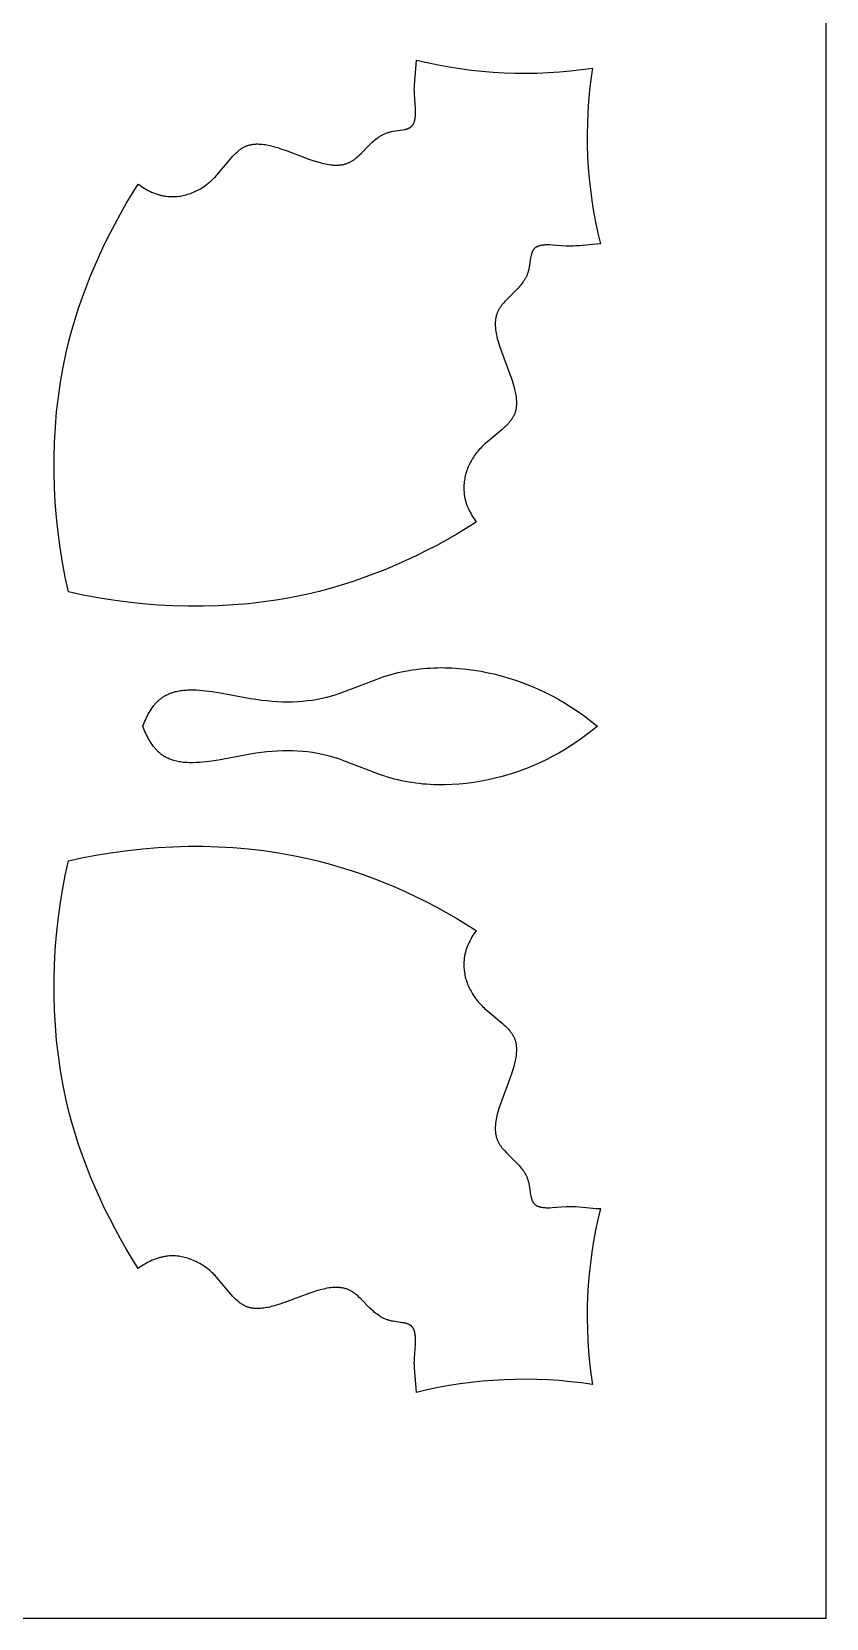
# Model space of a CAD drawing. Extents: x 198 to 1143, y 157 to 1987.
# Drawn here: x 1037 to 1142.6, y 156.9 to 367.7 of the extents above; entities that cross this region are included whole.
import ezdxf

# ---------------------------------------------------------------- set-up
doc = ezdxf.new("R2010")
doc.units = 0
doc.layers.get('0').update_dxf_attribs({"linetype": 'CONTINUOUS'})

msp = doc.modelspace()

# ---------------------------------------------------------------- linework, layer by layer
for points in [[(197.57, 156.9), (1142.56, 156.9), (1142.56, 1987.4), (197.57, 1987.4)], [(1051.78, 275.41), (1051.96, 275.87), (1052.06, 276.1), (1052.16, 276.33), (1052.27, 276.56), (1052.38, 276.78), (1052.5, 277.01), (1052.62, 277.22), (1052.75, 277.44), (1052.88, 277.65), (1053.02, 277.85), (1053.16, 278.05), (1053.24, 278.15), (1053.31, 278.24), (1053.39, 278.33), (1053.46, 278.42), (1053.54, 278.51), (1053.62, 278.6), (1053.7, 278.68), (1053.79, 278.76), (1053.85, 278.83), (1053.92, 278.89), (1053.99, 278.94), (1054.06, 279), (1054.12, 279.06), (1054.19, 279.11), (1054.26, 279.16), (1054.34, 279.22), (1054.41, 279.27), (1054.48, 279.31), (1054.55, 279.36), (1054.63, 279.41), (1054.7, 279.45), (1054.78, 279.49), (1054.93, 279.58), (1055.09, 279.65), (1055.25, 279.72), (1055.41, 279.79), (1055.57, 279.85), (1055.74, 279.91), (1055.91, 279.96), (1056.08, 280.01), (1056.26, 280.05), (1056.43, 280.09), (1056.61, 280.12), (1056.79, 280.15), (1056.97, 280.18), (1057.16, 280.2), (1057.34, 280.22), (1057.53, 280.23), (1057.72, 280.24), (1057.92, 280.25), (1058.11, 280.26), (1058.5, 280.25), (1058.9, 280.24), (1059.3, 280.22), (1059.71, 280.18), (1060.12, 280.14), (1060.96, 280.03), (1061.81, 279.9), (1066.07, 279.11), (1066.81, 279), (1067.53, 278.9), (1068.24, 278.82), (1068.94, 278.76), (1069.64, 278.71), (1070.33, 278.68), (1071.01, 278.67), (1071.68, 278.68), (1072.35, 278.7), (1073.01, 278.75), (1073.67, 278.82), (1074.32, 278.9), (1074.96, 279.01), (1075.6, 279.14), (1076.24, 279.29), (1076.88, 279.46), (1077.34, 279.6), (1077.8, 279.75), (1078.72, 280.07), (1082.41, 281.51), (1083.34, 281.85), (1083.81, 282.01), (1084.29, 282.16), (1084.75, 282.3), (1085.21, 282.42), (1085.68, 282.54), (1086.14, 282.64), (1086.61, 282.74), (1087.09, 282.82), (1087.56, 282.9), (1088.04, 282.97), (1088.51, 283.03), (1088.99, 283.08), (1089.47, 283.12), (1089.95, 283.15), (1090.43, 283.17), (1090.92, 283.19), (1091.4, 283.2), (1091.88, 283.19), (1092.85, 283.16), (1093.81, 283.1), (1094.78, 283.01), (1095.74, 282.88), (1096.7, 282.72), (1097.65, 282.53), (1098.6, 282.32), (1099.53, 282.07), (1100.4, 281.82), (1101.27, 281.54), (1102.12, 281.24), (1102.96, 280.92), (1103.79, 280.57), (1104.62, 280.2), (1105.43, 279.81), (1106.23, 279.4), (1107.02, 278.97), (1107.79, 278.52), (1108.56, 278.05), (1109.31, 277.55), (1110.04, 277.05), (1110.77, 276.52), (1111.48, 275.97), (1112.17, 275.41), (1111.48, 274.85), (1110.77, 274.3), (1110.04, 273.78), (1109.31, 273.27), (1108.56, 272.78), (1107.79, 272.3), (1107.02, 271.85), (1106.23, 271.42), (1105.43, 271.01), (1104.62, 270.62), (1103.79, 270.25), (1102.96, 269.9), (1102.12, 269.58), (1101.27, 269.28), (1100.4, 269), (1099.53, 268.75), (1098.6, 268.5), (1097.65, 268.29), (1096.7, 268.1), (1095.74, 267.94), (1094.78, 267.82), (1093.81, 267.72), (1092.85, 267.66), (1091.88, 267.63), (1091.4, 267.63), (1090.92, 267.63), (1090.43, 267.65), (1089.95, 267.67), (1089.47, 267.7), (1088.99, 267.74), (1088.51, 267.79), (1088.04, 267.85), (1087.56, 267.92), (1087.09, 268), (1086.61, 268.08), (1086.14, 268.18), (1085.68, 268.28), (1085.21, 268.4), (1084.75, 268.52), (1084.29, 268.66), (1083.81, 268.81), (1083.34, 268.97), (1082.41, 269.31), (1078.72, 270.75), (1077.8, 271.07), (1077.34, 271.22), (1076.88, 271.36), (1076.24, 271.53), (1075.6, 271.68), (1074.96, 271.81), (1074.32, 271.92), (1073.67, 272), (1073.01, 272.07), (1072.35, 272.12), (1071.68, 272.14), (1071.01, 272.15), (1070.33, 272.14), (1069.64, 272.11), (1068.94, 272.06), (1068.24, 272), (1067.53, 271.92), (1066.81, 271.82), (1066.07, 271.71), (1061.81, 270.92), (1060.96, 270.79), (1060.12, 270.68), (1059.71, 270.64), (1059.3, 270.6), (1058.9, 270.58), (1058.5, 270.57), (1058.11, 270.57), (1057.92, 270.57), (1057.72, 270.58), (1057.53, 270.59), (1057.34, 270.6), (1057.16, 270.62), (1056.97, 270.64), (1056.79, 270.67), (1056.61, 270.7), (1056.43, 270.73), (1056.26, 270.77), (1056.08, 270.81), (1055.91, 270.86), (1055.74, 270.91), (1055.57, 270.97), (1055.41, 271.03), (1055.25, 271.1), (1055.09, 271.17), (1054.93, 271.24), (1054.78, 271.33), (1054.7, 271.37), (1054.63, 271.41), (1054.55, 271.46), (1054.48, 271.51), (1054.41, 271.55), (1054.34, 271.6), (1054.26, 271.66), (1054.19, 271.71), (1054.12, 271.76), (1054.06, 271.82), (1053.99, 271.88), (1053.92, 271.94), (1053.85, 272), (1053.79, 272.06), (1053.7, 272.14), (1053.62, 272.22), (1053.54, 272.31), (1053.46, 272.4), (1053.39, 272.49), (1053.31, 272.58), (1053.24, 272.67), (1053.16, 272.77), (1053.02, 272.97), (1052.88, 273.17), (1052.75, 273.38), (1052.62, 273.6), (1052.5, 273.81), (1052.38, 274.04), (1052.27, 274.26), (1052.16, 274.49), (1052.06, 274.72), (1051.96, 274.95)]]:
    msp.add_lwpolyline(points, close=True)
for points in [[(1111.5, 362.87, 0.099967), (1112.56, 339.5), (1112, 339.46), (1109.8, 339.26), (1109.23, 339.23), (1108.93, 339.22), (1108.63, 339.21), (1108.33, 339.21), (1108.01, 339.22), (1106.14, 339.35), (1105.83, 339.37), (1105.53, 339.37), (1105.39, 339.37), (1105.24, 339.36), (1105.11, 339.35), (1104.97, 339.34), (1104.84, 339.32), (1104.77, 339.31), (1104.71, 339.3), (1104.65, 339.29), (1104.59, 339.28), (1104.53, 339.26), (1104.47, 339.25), (1104.41, 339.23), (1104.35, 339.21), (1104.3, 339.19), (1104.24, 339.17), (1104.19, 339.15), (1104.14, 339.12), (1104.11, 339.11), (1104.09, 339.1), (1104.06, 339.09), (1104.04, 339.07), (1104.02, 339.06), (1103.99, 339.04), (1103.97, 339.03), (1103.95, 339.01), (1103.93, 339), (1103.9, 338.98), (1103.88, 338.96), (1103.86, 338.95), (1103.84, 338.93), (1103.82, 338.91), (1103.8, 338.89), (1103.78, 338.87), (1103.76, 338.85), (1103.74, 338.83), (1103.73, 338.81), (1103.71, 338.79), (1103.68, 338.76), (1103.66, 338.73), (1103.64, 338.7), (1103.62, 338.67), (1103.6, 338.63), (1103.57, 338.6), (1103.56, 338.56), (1103.54, 338.52), (1103.52, 338.49), (1103.5, 338.45), (1103.49, 338.41), (1103.47, 338.37), (1103.45, 338.33), (1103.44, 338.29), (1103.41, 338.2), (1103.39, 338.12), (1103.36, 338.03), (1103.34, 337.93), (1103.32, 337.84), (1103.28, 337.65), (1103.1, 336.4), (1103.06, 336.19), (1103.03, 336.09), (1103.01, 335.98), (1102.98, 335.88), (1102.96, 335.78), (1102.92, 335.68), (1102.89, 335.57), (1102.85, 335.47), (1102.81, 335.37), (1102.77, 335.27), (1102.72, 335.18), (1102.68, 335.08), (1102.63, 334.99), (1102.58, 334.89), (1102.53, 334.8), (1102.47, 334.71), (1102.42, 334.62), (1102.36, 334.53), (1102.3, 334.45), (1102.18, 334.27), (1102.05, 334.1), (1101.91, 333.94), (1101.77, 333.78), (1101.63, 333.62), (1101.34, 333.31), (1100.15, 332.13), (1099.87, 331.84), (1099.73, 331.69), (1099.6, 331.55), (1099.48, 331.4), (1099.37, 331.24), (1099.31, 331.17), (1099.26, 331.09), (1099.2, 331.01), (1099.15, 330.94), (1099.11, 330.86), (1099.06, 330.78), (1099.02, 330.7), (1098.98, 330.62), (1098.93, 330.52), (1098.89, 330.43), (1098.85, 330.33), (1098.81, 330.23), (1098.78, 330.14), (1098.75, 330.04), (1098.72, 329.94), (1098.7, 329.84), (1098.68, 329.73), (1098.66, 329.63), (1098.64, 329.53), (1098.63, 329.42), (1098.62, 329.32), (1098.61, 329.21), (1098.6, 329.1), (1098.6, 329), (1098.59, 328.89), (1098.6, 328.78), (1098.6, 328.67), (1098.6, 328.56), (1098.61, 328.45), (1098.62, 328.33), (1098.64, 328.11), (1098.67, 327.88), (1098.71, 327.64), (1098.76, 327.41), (1098.81, 327.17), (1098.86, 326.93), (1098.93, 326.69), (1099.07, 326.21), (1099.23, 325.71), (1099.4, 325.22), (1100.48, 322.33), (1100.79, 321.47), (1100.92, 321.04), (1101.05, 320.62), (1101.15, 320.21), (1101.2, 320), (1101.25, 319.8), (1101.29, 319.6), (1101.32, 319.4), (1101.35, 319.2), (1101.37, 319), (1101.39, 318.81), (1101.4, 318.62), (1101.41, 318.43), (1101.41, 318.33), (1101.41, 318.24), (1101.4, 318.15), (1101.4, 318.06), (1101.39, 317.96), (1101.38, 317.87), (1101.37, 317.78), (1101.36, 317.7), (1101.35, 317.61), (1101.33, 317.52), (1101.31, 317.43), (1101.29, 317.35), (1101.27, 317.26), (1101.25, 317.18), (1101.22, 317.09), (1101.19, 317.01), (1101.16, 316.93), (1101.13, 316.85), (1101.09, 316.77), (1101.05, 316.69), (1101.02, 316.61), (1100.97, 316.53), (1100.93, 316.46), (1100.89, 316.38), (1100.84, 316.31), (1100.79, 316.23), (1100.74, 316.16), (1100.69, 316.08), (1100.63, 316.01), (1100.57, 315.94), (1100.46, 315.8), (1100.33, 315.65), (1100.21, 315.52), (1100.07, 315.38), (1099.93, 315.24), (1099.79, 315.11), (1099.49, 314.84), (1097.54, 313.22), (1097.22, 312.93), (1097.06, 312.79), (1096.91, 312.64), (1096.76, 312.48), (1096.61, 312.33), (1096.46, 312.17), (1096.33, 312.01), (1096.19, 311.84), (1096.06, 311.68), (1095.93, 311.51), (1095.81, 311.33), (1095.69, 311.16), (1095.58, 310.98), (1095.47, 310.8), (1095.37, 310.62), (1095.27, 310.43), (1095.18, 310.24), (1095.09, 310.06), (1095, 309.87), (1094.92, 309.68), (1094.85, 309.48), (1094.78, 309.29), (1094.72, 309.09), (1094.66, 308.9), (1094.61, 308.7), (1094.57, 308.5), (1094.53, 308.3), (1094.49, 308.1), (1094.46, 307.9), (1094.44, 307.7), (1094.42, 307.5), (1094.41, 307.3), (1094.41, 307.1), (1094.41, 306.9), (1094.42, 306.7), (1094.44, 306.5), (1094.46, 306.3), (1094.47, 306.18), (1094.49, 306.05), (1094.52, 305.92), (1094.54, 305.8), (1094.57, 305.67), (1094.6, 305.55), (1094.63, 305.42), (1094.67, 305.3), (1094.7, 305.17), (1094.74, 305.05), (1094.83, 304.81), (1094.92, 304.56), (1095.02, 304.32), (1095.13, 304.09), (1095.25, 303.85), (1095.37, 303.62), (1095.5, 303.4), (1095.63, 303.18), (1095.77, 302.96), (1095.92, 302.75), (1096.07, 302.54), (1094.78, 301.73), (1093.48, 300.95), (1092.16, 300.19), (1090.82, 299.45), (1089.46, 298.75), (1088.1, 298.07), (1086.71, 297.42), (1085.32, 296.8), (1083.91, 296.21), (1082.48, 295.65), (1081.05, 295.12), (1079.6, 294.62), (1078.14, 294.16), (1076.68, 293.73), (1075.2, 293.34), (1073.71, 292.98), (1071.75, 292.57), (1069.78, 292.22), (1067.79, 291.93), (1065.8, 291.7), (1063.8, 291.53), (1061.8, 291.41), (1059.79, 291.36), (1057.78, 291.36), (1055.77, 291.41), (1053.76, 291.52), (1051.76, 291.69), (1049.77, 291.9), (1047.78, 292.17), (1045.81, 292.49), (1043.85, 292.85), (1041.9, 293.27), (1041.48, 295.22), (1041.12, 297.18), (1040.8, 299.15), (1040.53, 301.14), (1040.32, 303.13), (1040.15, 305.13), (1040.04, 307.14), (1039.99, 309.15), (1039.99, 311.16), (1040.04, 313.17), (1040.16, 315.17), (1040.33, 317.17), (1040.56, 319.16), (1040.85, 321.15), (1041.2, 323.12), (1041.61, 325.08), (1041.97, 326.57), (1042.36, 328.04), (1042.79, 329.51), (1043.25, 330.97), (1043.75, 332.42), (1044.28, 333.85), (1044.84, 335.27), (1045.43, 336.68), (1046.05, 338.08), (1046.7, 339.46), (1047.38, 340.83), (1048.09, 342.19), (1048.82, 343.52), (1049.58, 344.85), (1050.36, 346.15), (1051.17, 347.44), (1051.38, 347.29), (1051.59, 347.14), (1051.81, 347), (1052.03, 346.87), (1052.26, 346.74), (1052.49, 346.61), (1052.72, 346.5), (1052.95, 346.39), (1053.19, 346.29), (1053.44, 346.2), (1053.68, 346.11), (1053.8, 346.07), (1053.93, 346.03), (1054.05, 346), (1054.18, 345.97), (1054.3, 345.94), (1054.43, 345.91), (1054.56, 345.89), (1054.68, 345.86), (1054.81, 345.84), (1054.94, 345.83), (1055.13, 345.8), (1055.33, 345.79), (1055.53, 345.78), (1055.73, 345.78), (1055.93, 345.78), (1056.14, 345.79), (1056.34, 345.81), (1056.54, 345.83), (1056.74, 345.86), (1056.93, 345.9), (1057.13, 345.94), (1057.33, 345.98), (1057.53, 346.03), (1057.72, 346.09), (1057.92, 346.15), (1058.11, 346.22), (1058.31, 346.29), (1058.5, 346.37), (1058.69, 346.46), (1058.88, 346.54), (1059.06, 346.64), (1059.25, 346.74), (1059.43, 346.84), (1059.61, 346.95), (1059.79, 347.06), (1059.96, 347.18), (1060.14, 347.3), (1060.31, 347.43), (1060.47, 347.56), (1060.64, 347.69), (1060.8, 347.83), (1060.96, 347.98), (1061.12, 348.13), (1061.27, 348.28), (1061.42, 348.43), (1061.57, 348.59), (1061.85, 348.91), (1063.47, 350.86), (1063.74, 351.16), (1063.87, 351.3), (1064.01, 351.44), (1064.15, 351.57), (1064.29, 351.7), (1064.43, 351.83), (1064.57, 351.94), (1064.64, 352), (1064.71, 352.05), (1064.79, 352.11), (1064.86, 352.16), (1064.94, 352.21), (1065.01, 352.25), (1065.09, 352.3), (1065.16, 352.34), (1065.24, 352.38), (1065.32, 352.42), (1065.4, 352.46), (1065.48, 352.5), (1065.56, 352.53), (1065.64, 352.56), (1065.72, 352.59), (1065.81, 352.61), (1065.89, 352.64), (1065.98, 352.66), (1066.06, 352.68), (1066.15, 352.7), (1066.24, 352.72), (1066.33, 352.73), (1066.42, 352.74), (1066.51, 352.75), (1066.6, 352.76), (1066.69, 352.77), (1066.78, 352.77), (1066.87, 352.78), (1066.96, 352.78), (1067.06, 352.78), (1067.25, 352.77), (1067.44, 352.76), (1067.63, 352.74), (1067.83, 352.72), (1068.03, 352.69), (1068.23, 352.66), (1068.43, 352.62), (1068.63, 352.57), (1068.84, 352.52), (1069.25, 352.41), (1069.67, 352.29), (1070.1, 352.15), (1070.96, 351.85), (1073.85, 350.77), (1074.35, 350.59), (1074.84, 350.44), (1075.33, 350.3), (1075.57, 350.23), (1075.8, 350.18), (1076.04, 350.13), (1076.28, 350.08), (1076.51, 350.04), (1076.74, 350.01), (1076.96, 349.99), (1077.08, 349.98), (1077.19, 349.97), (1077.3, 349.97), (1077.41, 349.96), (1077.52, 349.96), (1077.63, 349.97), (1077.74, 349.97), (1077.84, 349.98), (1077.95, 349.99), (1078.05, 350), (1078.16, 350.01), (1078.26, 350.03), (1078.37, 350.05), (1078.47, 350.07), (1078.57, 350.09), (1078.67, 350.12), (1078.77, 350.15), (1078.87, 350.18), (1078.96, 350.22), (1079.06, 350.26), (1079.15, 350.3), (1079.25, 350.34), (1079.33, 350.39), (1079.41, 350.43), (1079.49, 350.48), (1079.57, 350.52), (1079.65, 350.57), (1079.72, 350.63), (1079.8, 350.68), (1079.88, 350.73), (1080.03, 350.85), (1080.18, 350.97), (1080.32, 351.1), (1080.47, 351.24), (1080.76, 351.51), (1081.94, 352.71), (1082.25, 353), (1082.41, 353.14), (1082.57, 353.28), (1082.74, 353.42), (1082.9, 353.54), (1083.08, 353.67), (1083.16, 353.73), (1083.25, 353.79), (1083.34, 353.84), (1083.43, 353.9), (1083.53, 353.95), (1083.62, 354), (1083.71, 354.05), (1083.81, 354.09), (1083.91, 354.14), (1084, 354.18), (1084.1, 354.22), (1084.21, 354.26), (1084.31, 354.29), (1084.41, 354.32), (1084.51, 354.35), (1084.61, 354.38), (1084.72, 354.4), (1084.82, 354.43), (1085.03, 354.47), (1086.28, 354.65), (1086.47, 354.69), (1086.56, 354.71), (1086.66, 354.73), (1086.75, 354.75), (1086.83, 354.78), (1086.92, 354.81), (1086.96, 354.82), (1087, 354.84), (1087.04, 354.85), (1087.08, 354.87), (1087.12, 354.89), (1087.15, 354.91), (1087.19, 354.92), (1087.23, 354.94), (1087.26, 354.96), (1087.3, 354.99), (1087.33, 355.01), (1087.36, 355.03), (1087.39, 355.05), (1087.42, 355.08), (1087.45, 355.1), (1087.47, 355.11), (1087.49, 355.13), (1087.5, 355.15), (1087.52, 355.17), (1087.54, 355.19), (1087.56, 355.21), (1087.58, 355.23), (1087.59, 355.25), (1087.61, 355.27), (1087.63, 355.29), (1087.64, 355.32), (1087.66, 355.34), (1087.67, 355.36), (1087.69, 355.39), (1087.7, 355.41), (1087.72, 355.43), (1087.73, 355.46), (1087.74, 355.48), (1087.76, 355.51), (1087.78, 355.56), (1087.8, 355.61), (1087.82, 355.67), (1087.84, 355.72), (1087.86, 355.78), (1087.88, 355.84), (1087.89, 355.89), (1087.91, 355.95), (1087.92, 356.02), (1087.93, 356.08), (1087.95, 356.14), (1087.95, 356.21), (1087.97, 356.34), (1087.98, 356.47), (1087.99, 356.61), (1088, 356.76), (1088, 356.9), (1088, 357.2), (1087.98, 357.5), (1087.85, 359.38), (1087.85, 359.7), (1087.84, 360), (1087.85, 360.3), (1087.86, 360.59), (1087.89, 361.17), (1088.09, 363.36), (1088.13, 363.93, 0.099967)], [(1111.5, 187.95, 0.099967), (1088.13, 186.9), (1088.09, 187.46), (1087.89, 189.65), (1087.86, 190.23), (1087.85, 190.52), (1087.84, 190.82), (1087.85, 191.13), (1087.85, 191.44), (1087.98, 193.32), (1088, 193.62), (1088, 193.92), (1088, 194.06), (1087.99, 194.21), (1087.98, 194.35), (1087.97, 194.48), (1087.95, 194.61), (1087.95, 194.68), (1087.93, 194.74), (1087.92, 194.8), (1087.91, 194.87), (1087.89, 194.93), (1087.88, 194.99), (1087.86, 195.04), (1087.84, 195.1), (1087.82, 195.16), (1087.8, 195.21), (1087.78, 195.26), (1087.76, 195.31), (1087.74, 195.34), (1087.73, 195.36), (1087.72, 195.39), (1087.7, 195.41), (1087.69, 195.44), (1087.67, 195.46), (1087.66, 195.48), (1087.64, 195.5), (1087.63, 195.53), (1087.61, 195.55), (1087.59, 195.57), (1087.58, 195.59), (1087.56, 195.61), (1087.54, 195.63), (1087.52, 195.65), (1087.5, 195.67), (1087.49, 195.69), (1087.47, 195.71), (1087.45, 195.73), (1087.42, 195.74), (1087.39, 195.77), (1087.36, 195.79), (1087.33, 195.81), (1087.3, 195.84), (1087.26, 195.86), (1087.23, 195.88), (1087.19, 195.9), (1087.15, 195.91), (1087.12, 195.93), (1087.08, 195.95), (1087.04, 195.97), (1087, 195.98), (1086.96, 196), (1086.92, 196.01), (1086.83, 196.04), (1086.75, 196.07), (1086.66, 196.09), (1086.56, 196.11), (1086.47, 196.13), (1086.28, 196.17), (1085.03, 196.35), (1084.82, 196.39), (1084.72, 196.42), (1084.61, 196.44), (1084.51, 196.47), (1084.41, 196.5), (1084.31, 196.53), (1084.21, 196.56), (1084.1, 196.6), (1084, 196.64), (1083.91, 196.68), (1083.81, 196.73), (1083.71, 196.77), (1083.62, 196.82), (1083.53, 196.87), (1083.43, 196.92), (1083.34, 196.98), (1083.25, 197.04), (1083.16, 197.09), (1083.08, 197.15), (1082.9, 197.28), (1082.74, 197.41), (1082.57, 197.54), (1082.41, 197.68), (1082.25, 197.82), (1081.94, 198.11), (1080.76, 199.31), (1080.47, 199.58), (1080.32, 199.72), (1080.18, 199.85), (1080.03, 199.97), (1079.88, 200.09), (1079.8, 200.14), (1079.72, 200.2), (1079.65, 200.25), (1079.57, 200.3), (1079.49, 200.35), (1079.41, 200.39), (1079.33, 200.43), (1079.25, 200.48), (1079.15, 200.52), (1079.06, 200.56), (1078.96, 200.6), (1078.87, 200.64), (1078.77, 200.67), (1078.67, 200.7), (1078.57, 200.73), (1078.47, 200.75), (1078.37, 200.77), (1078.26, 200.79), (1078.16, 200.81), (1078.05, 200.82), (1077.95, 200.83), (1077.84, 200.84), (1077.74, 200.85), (1077.63, 200.85), (1077.52, 200.86), (1077.41, 200.86), (1077.3, 200.85), (1077.19, 200.85), (1077.08, 200.84), (1076.96, 200.83), (1076.74, 200.81), (1076.51, 200.78), (1076.28, 200.74), (1076.04, 200.7), (1075.8, 200.64), (1075.57, 200.59), (1075.33, 200.52), (1074.84, 200.38), (1074.35, 200.23), (1073.85, 200.05), (1070.96, 198.97), (1070.1, 198.67), (1069.67, 198.53), (1069.25, 198.41), (1068.84, 198.3), (1068.63, 198.25), (1068.43, 198.2), (1068.23, 198.17), (1068.03, 198.13), (1067.83, 198.1), (1067.63, 198.08), (1067.44, 198.06), (1067.25, 198.05), (1067.06, 198.04), (1066.96, 198.04), (1066.87, 198.05), (1066.78, 198.05), (1066.69, 198.05), (1066.6, 198.06), (1066.51, 198.07), (1066.42, 198.08), (1066.33, 198.09), (1066.24, 198.11), (1066.15, 198.12), (1066.06, 198.14), (1065.98, 198.16), (1065.89, 198.18), (1065.81, 198.21), (1065.72, 198.23), (1065.64, 198.26), (1065.56, 198.29), (1065.48, 198.32), (1065.4, 198.36), (1065.32, 198.4), (1065.24, 198.44), (1065.16, 198.48), (1065.09, 198.52), (1065.01, 198.57), (1064.94, 198.61), (1064.86, 198.66), (1064.79, 198.71), (1064.71, 198.77), (1064.64, 198.82), (1064.57, 198.88), (1064.43, 198.99), (1064.29, 199.12), (1064.15, 199.25), (1064.01, 199.38), (1063.87, 199.52), (1063.74, 199.66), (1063.47, 199.96), (1061.85, 201.91), (1061.57, 202.23), (1061.42, 202.39), (1061.27, 202.54), (1061.12, 202.7), (1060.96, 202.84), (1060.8, 202.99), (1060.64, 203.13), (1060.47, 203.26), (1060.31, 203.39), (1060.14, 203.52), (1059.96, 203.64), (1059.79, 203.76), (1059.61, 203.87), (1059.43, 203.98), (1059.25, 204.08), (1059.06, 204.18), (1058.88, 204.28), (1058.69, 204.36), (1058.5, 204.45), (1058.31, 204.53), (1058.11, 204.6), (1057.92, 204.67), (1057.72, 204.73), (1057.53, 204.79), (1057.33, 204.84), (1057.13, 204.88), (1056.93, 204.92), (1056.74, 204.96), (1056.54, 204.99), (1056.34, 205.01), (1056.14, 205.03), (1055.93, 205.04), (1055.73, 205.04), (1055.53, 205.04), (1055.33, 205.03), (1055.13, 205.02), (1054.94, 204.99), (1054.81, 204.98), (1054.68, 204.96), (1054.56, 204.94), (1054.43, 204.91), (1054.3, 204.88), (1054.18, 204.85), (1054.05, 204.82), (1053.93, 204.79), (1053.8, 204.75), (1053.68, 204.71), (1053.44, 204.63), (1053.19, 204.53), (1052.95, 204.43), (1052.72, 204.32), (1052.49, 204.21), (1052.26, 204.08), (1052.03, 203.95), (1051.81, 203.82), (1051.59, 203.68), (1051.38, 203.53), (1051.17, 203.38), (1050.36, 204.67), (1049.58, 205.97), (1048.82, 207.3), (1048.09, 208.63), (1047.38, 209.99), (1046.7, 211.36), (1046.05, 212.74), (1045.43, 214.14), (1044.84, 215.55), (1044.28, 216.97), (1043.75, 218.4), (1043.25, 219.85), (1042.79, 221.31), (1042.36, 222.78), (1041.97, 224.25), (1041.61, 225.74), (1041.2, 227.7), (1040.85, 229.67), (1040.56, 231.66), (1040.33, 233.65), (1040.16, 235.65), (1040.04, 237.65), (1039.99, 239.66), (1039.99, 241.67), (1040.04, 243.68), (1040.15, 245.69), (1040.32, 247.69), (1040.53, 249.68), (1040.8, 251.67), (1041.12, 253.64), (1041.48, 255.6), (1041.9, 257.55), (1043.85, 257.97), (1045.81, 258.33), (1047.78, 258.65), (1049.77, 258.92), (1051.76, 259.13), (1053.76, 259.3), (1055.77, 259.41), (1057.78, 259.46), (1059.79, 259.46), (1061.8, 259.41), (1063.8, 259.29), (1065.8, 259.12), (1067.79, 258.89), (1069.78, 258.6), (1071.75, 258.25), (1073.71, 257.84), (1075.2, 257.48), (1076.68, 257.09), (1078.14, 256.66), (1079.6, 256.2), (1081.05, 255.7), (1082.48, 255.17), (1083.91, 254.61), (1085.32, 254.02), (1086.71, 253.4), (1088.1, 252.75), (1089.46, 252.07), (1090.82, 251.37), (1092.16, 250.63), (1093.48, 249.87), (1094.78, 249.09), (1096.07, 248.28), (1095.92, 248.07), (1095.77, 247.86), (1095.63, 247.64), (1095.5, 247.42), (1095.37, 247.2), (1095.25, 246.97), (1095.13, 246.73), (1095.02, 246.5), (1094.92, 246.26), (1094.83, 246.01), (1094.74, 245.77), (1094.7, 245.65), (1094.67, 245.52), (1094.63, 245.4), (1094.6, 245.27), (1094.57, 245.15), (1094.54, 245.02), (1094.52, 244.9), (1094.49, 244.77), (1094.47, 244.64), (1094.46, 244.52), (1094.44, 244.32), (1094.42, 244.12), (1094.41, 243.92), (1094.41, 243.72), (1094.41, 243.52), (1094.42, 243.32), (1094.44, 243.12), (1094.46, 242.92), (1094.49, 242.72), (1094.53, 242.52), (1094.57, 242.32), (1094.61, 242.12), (1094.66, 241.92), (1094.72, 241.73), (1094.78, 241.53), (1094.85, 241.34), (1094.92, 241.15), (1095, 240.95), (1095.09, 240.76), (1095.18, 240.58), (1095.27, 240.39), (1095.37, 240.21), (1095.47, 240.02), (1095.58, 239.84), (1095.69, 239.66), (1095.81, 239.49), (1095.93, 239.32), (1096.06, 239.14), (1096.19, 238.98), (1096.33, 238.81), (1096.46, 238.65), (1096.61, 238.49), (1096.76, 238.34), (1096.91, 238.18), (1097.06, 238.03), (1097.22, 237.89), (1097.54, 237.6), (1099.49, 235.98), (1099.79, 235.71), (1099.93, 235.58), (1100.07, 235.44), (1100.21, 235.3), (1100.33, 235.17), (1100.46, 235.03), (1100.57, 234.88), (1100.63, 234.81), (1100.69, 234.74), (1100.74, 234.66), (1100.79, 234.59), (1100.84, 234.52), (1100.89, 234.44), (1100.93, 234.36), (1100.97, 234.29), (1101.02, 234.21), (1101.05, 234.13), (1101.09, 234.05), (1101.13, 233.97), (1101.16, 233.89), (1101.19, 233.81), (1101.22, 233.73), (1101.25, 233.64), (1101.27, 233.56), (1101.29, 233.47), (1101.31, 233.39), (1101.33, 233.3), (1101.35, 233.21), (1101.36, 233.13), (1101.37, 233.04), (1101.38, 232.95), (1101.39, 232.86), (1101.4, 232.76), (1101.4, 232.67), (1101.41, 232.58), (1101.41, 232.49), (1101.41, 232.39), (1101.4, 232.2), (1101.39, 232.01), (1101.37, 231.82), (1101.35, 231.62), (1101.32, 231.42), (1101.29, 231.22), (1101.25, 231.02), (1101.2, 230.82), (1101.15, 230.61), (1101.05, 230.2), (1100.92, 229.78), (1100.79, 229.35), (1100.48, 228.49), (1099.4, 225.6), (1099.23, 225.11), (1099.07, 224.61), (1098.93, 224.13), (1098.86, 223.89), (1098.81, 223.65), (1098.76, 223.41), (1098.71, 223.18), (1098.67, 222.94), (1098.64, 222.71), (1098.62, 222.49), (1098.61, 222.38), (1098.6, 222.26), (1098.6, 222.15), (1098.6, 222.04), (1098.59, 221.93), (1098.6, 221.82), (1098.6, 221.72), (1098.61, 221.61), (1098.62, 221.5), (1098.63, 221.4), (1098.64, 221.29), (1098.66, 221.19), (1098.68, 221.09), (1098.7, 220.98), (1098.72, 220.88), (1098.75, 220.78), (1098.78, 220.68), (1098.81, 220.59), (1098.85, 220.49), (1098.89, 220.39), (1098.93, 220.3), (1098.98, 220.2), (1099.02, 220.12), (1099.06, 220.04), (1099.11, 219.96), (1099.15, 219.88), (1099.2, 219.81), (1099.26, 219.73), (1099.31, 219.65), (1099.37, 219.58), (1099.48, 219.42), (1099.6, 219.28), (1099.73, 219.13), (1099.87, 218.98), (1100.15, 218.69), (1101.34, 217.51), (1101.63, 217.2), (1101.77, 217.04), (1101.91, 216.88), (1102.05, 216.72), (1102.18, 216.55), (1102.3, 216.38), (1102.36, 216.29), (1102.42, 216.2), (1102.47, 216.11), (1102.53, 216.02), (1102.58, 215.93), (1102.63, 215.83), (1102.68, 215.74), (1102.72, 215.64), (1102.77, 215.55), (1102.81, 215.45), (1102.85, 215.35), (1102.89, 215.25), (1102.92, 215.14), (1102.96, 215.04), (1102.98, 214.94), (1103.01, 214.84), (1103.03, 214.73), (1103.06, 214.63), (1103.1, 214.42), (1103.28, 213.17), (1103.32, 212.98), (1103.34, 212.89), (1103.36, 212.79), (1103.39, 212.71), (1103.41, 212.62), (1103.44, 212.53), (1103.45, 212.49), (1103.47, 212.45), (1103.49, 212.41), (1103.5, 212.37), (1103.52, 212.33), (1103.54, 212.3), (1103.56, 212.26), (1103.57, 212.22), (1103.6, 212.19), (1103.62, 212.15), (1103.64, 212.12), (1103.66, 212.09), (1103.68, 212.06), (1103.71, 212.03), (1103.73, 212.01), (1103.74, 211.99), (1103.76, 211.97), (1103.78, 211.95), (1103.8, 211.93), (1103.82, 211.91), (1103.84, 211.89), (1103.86, 211.87), (1103.88, 211.86), (1103.9, 211.84), (1103.93, 211.82), (1103.95, 211.81), (1103.97, 211.79), (1103.99, 211.78), (1104.02, 211.76), (1104.04, 211.75), (1104.06, 211.74), (1104.09, 211.72), (1104.11, 211.71), (1104.14, 211.7), (1104.19, 211.67), (1104.24, 211.65), (1104.3, 211.63), (1104.35, 211.61), (1104.41, 211.59), (1104.47, 211.57), (1104.53, 211.56), (1104.59, 211.54), (1104.65, 211.53), (1104.71, 211.52), (1104.77, 211.51), (1104.84, 211.5), (1104.97, 211.48), (1105.11, 211.47), (1105.24, 211.46), (1105.39, 211.45), (1105.53, 211.45), (1105.83, 211.45), (1106.14, 211.47), (1108.01, 211.6), (1108.33, 211.61), (1108.63, 211.61), (1108.93, 211.6), (1109.23, 211.59), (1109.8, 211.56), (1112, 211.36), (1112.56, 211.33, 0.099967)]]:
    msp.add_lwpolyline(points, format="xyb", close=True)

doc.saveas('drawing.dxf')
